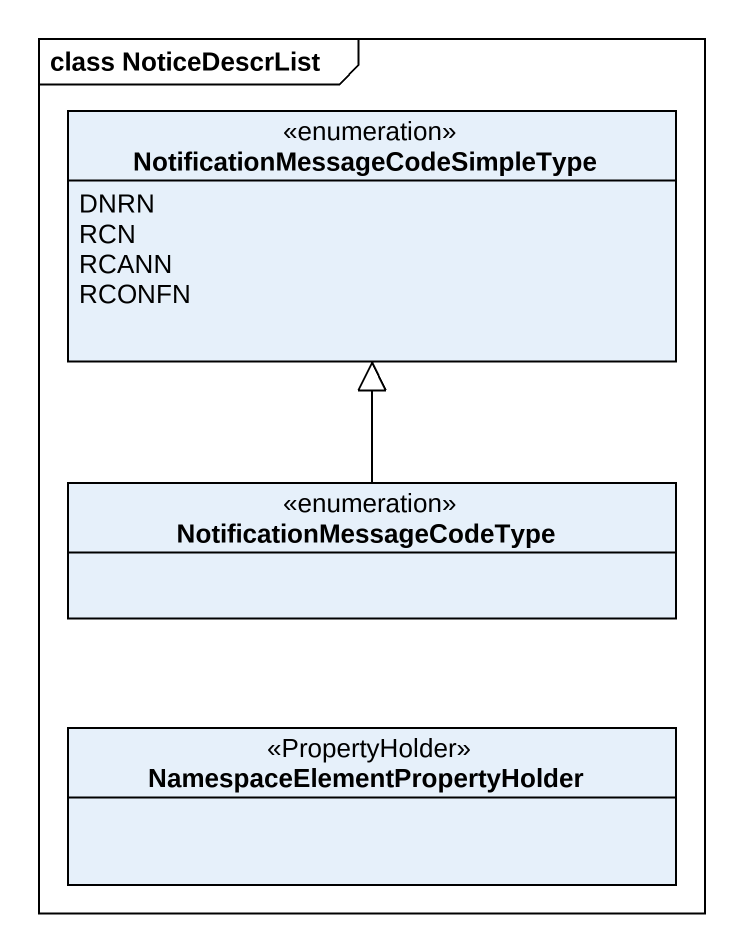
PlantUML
@startuml
mainframe class NoticeDescrList
hide circle
hide empty members
enum "NotificationMessageCodeSimpleType" as NotificationMessageCodeSimpl {
  DNRN
  RCN
  RCANN
  RCONFN
}
enum NotificationMessageCodeType
class "NamespaceElementPropertyHolder" as NamespaceElementPropertyHold <<PropertyHolder>>
NotificationMessageCodeType -up-|> NotificationMessageCodeSimpl
@enduml
